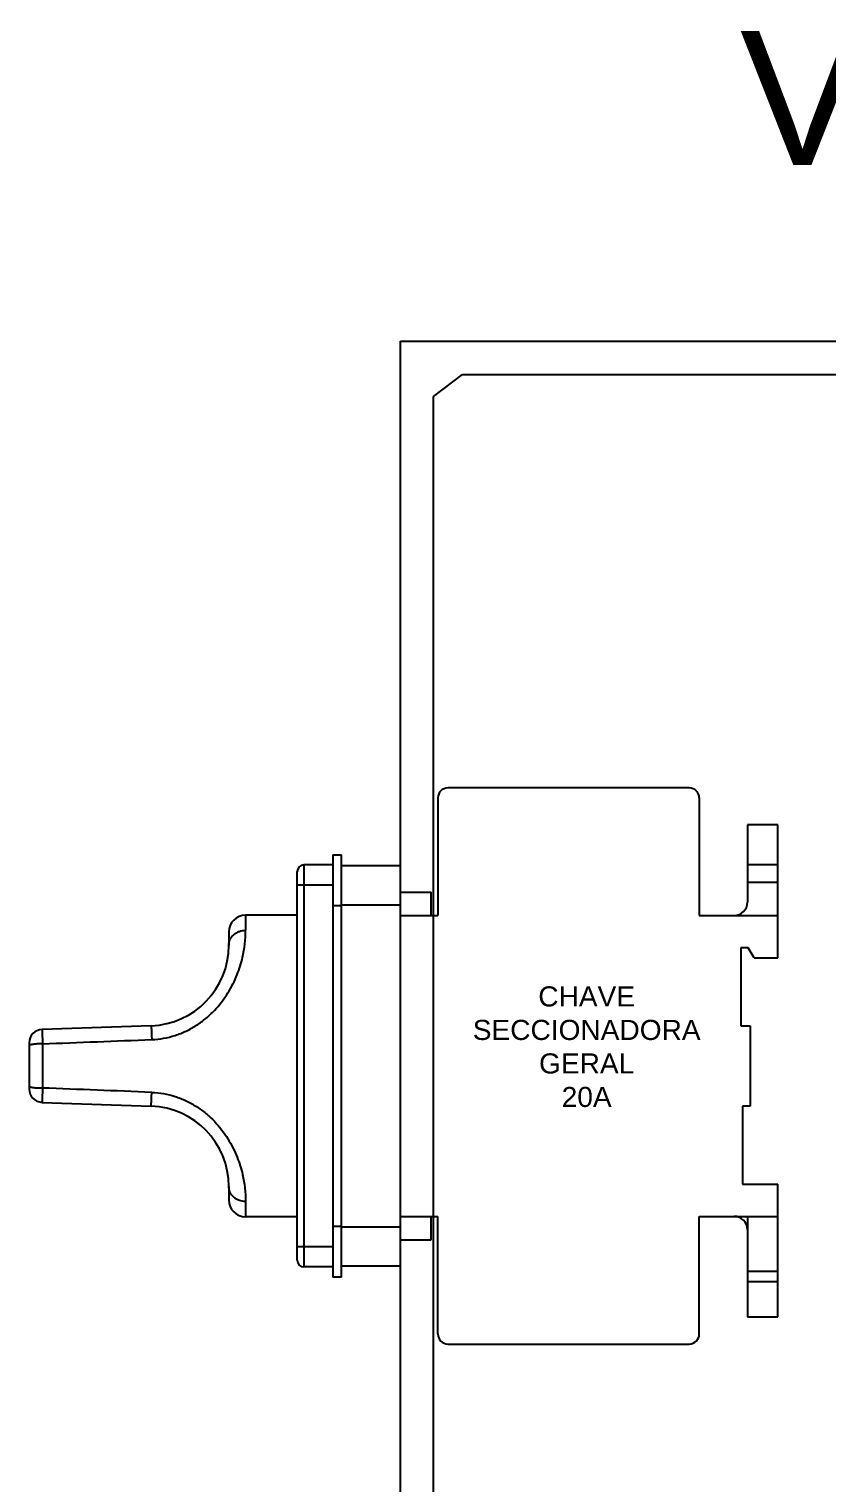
# Model space of a CAD drawing. Header units: millimetres. Extents: x -72 to 2978, y -1067 to 2817.
# Drawn here: x 928.7 to 1047.7, y 1362.7 to 1579.7 of the extents above; entities that cross this region are included whole.
import ezdxf

# ---------------------------------------------------------------- set-up
doc = ezdxf.new("R2010")
doc.units = ezdxf.units.MM
doc.styles.get("Standard").update_dxf_attribs({"font": 'arial.ttf'})

msp = doc.modelspace()

# ---------------------------------------------------------------- linework, layer by layer
for p, q in [((984.07, 1533.12), (1293.06, 1533.12)), ((984.07, 1233.12), (984.07, 1533.12))]:
    msp.add_line(p, q)
at = {"color": 30, "true_color": 0xf8991e}
for p, q in [((989.01, 1524.84), (993.33, 1528.12)), ((993.33, 1528.12), (1285.54, 1528.12)), ((989.01, 1239.25), (989.01, 1524.84))]:
    msp.add_line(p, q, dxfattribs=at)
at = {"color": 7}
for p, q in [((989.67, 1464.94), (989.67, 1447.39)), ((1027.17, 1466.44), (991.17, 1466.44)), ((1028.67, 1464.94), (1028.67, 1447.39)), ((1035.87, 1460.94), (1035.87, 1449.39)), ((1040.37, 1460.94), (1035.87, 1460.94)), ((1040.37, 1441.09), (1040.37, 1460.94)), ((973.97, 1456.44), (973.97, 1393.44)), ((973.97, 1456.44), (975.27, 1456.44)), ((975.27, 1393.44), (975.27, 1456.44)), ((968.67, 1395.94), (968.67, 1453.94)), ((969.67, 1454.94), (969.67, 1394.94)), ((973.97, 1454.94), (969.67, 1454.94)), ((975.27, 1454.84), (984.07, 1454.84)), ((984.07, 1395.04), (984.07, 1454.84)), ((1040.37, 1454.94), (1035.87, 1454.94)), ((973.97, 1451.94), (968.67, 1451.94)), ((1035.87, 1452.39), (1040.37, 1452.39)), ((984.07, 1450.89), (988.67, 1450.89)), ((988.67, 1447.39), (988.67, 1450.89)), ((968.67, 1447.44), (960.97, 1447.44)), ((960.97, 1447.44), (960.97, 1445.19)), ((975.27, 1448.84), (973.97, 1448.84)), ((984.07, 1448.94), (975.27, 1448.94)), ((984.07, 1447.39), (989.67, 1447.39)), ((1028.67, 1447.39), (1040.37, 1447.39)), ((958.47, 1444.94), (958.47, 1442.94)), ((1034.87, 1442.59), (1034.87, 1430.94)), ((1035.97, 1442.59), (1034.87, 1442.59)), ((1036.84, 1441.09), (1035.97, 1442.59)), ((1036.84, 1441.09), (1040.37, 1441.09)), ((946.89, 1430.94), (930.6, 1430.38)), ((1034.87, 1430.94), (1036.27, 1430.94)), ((1036.27, 1430.94), (1036.27, 1418.94)), ((928.67, 1428.38), (928.67, 1421.51)), ((930.67, 1428.24), (930.67, 1421.65)), ((930.6, 1419.51), (946.89, 1418.94)), ((1035.12, 1418.94), (1035.12, 1407.29)), ((1036.27, 1418.94), (1035.12, 1418.94)), ((958.47, 1406.95), (958.47, 1404.94)), ((1035.12, 1407.29), (1040.37, 1407.29)), ((1040.37, 1387.49), (1040.37, 1407.29)), ((960.97, 1404.7), (960.97, 1402.44)), ((968.67, 1402.44), (960.97, 1402.44)), ((984.07, 1402.49), (989.67, 1402.49)), ((988.67, 1398.99), (988.67, 1402.49)), ((989.67, 1384.94), (989.67, 1402.49)), ((1028.67, 1384.94), (1028.67, 1402.49)), ((1028.67, 1402.49), (1040.37, 1402.49)), ((1035.87, 1402.49), (1035.87, 1387.49)), ((973.97, 1401.04), (975.27, 1401.04)), ((975.27, 1400.94), (984.07, 1400.94)), ((973.97, 1397.94), (968.67, 1397.94)), ((984.07, 1398.99), (988.67, 1398.99)), ((973.97, 1394.94), (969.67, 1394.94)), ((975.27, 1393.44), (973.97, 1393.44)), ((984.07, 1395.04), (975.27, 1395.04)), ((1035.87, 1394.29), (1040.37, 1394.29)), ((1035.87, 1392.79), (1040.37, 1392.79)), ((1035.87, 1387.49), (1040.37, 1387.49)), ((991.17, 1383.44), (1027.17, 1383.44))]:
    msp.add_line(p, q, dxfattribs=at)
for centre, radius, start, end in [((991.17, 1464.94), 1.5, 90, 180), ((1027.17, 1464.94), 1.5, 0, 90), ((969.67, 1453.94), 1, 90, 180), ((960.97, 1444.94), 2.5, 90, 180), ((1033.87, 1449.39), 2, 270, 0), ((946.47, 1442.94), 12, 272, 0), ((930.67, 1428.38), 2, 92, 180.0003), ((930.67, 1421.51), 2, 180, 268), ((946.47, 1406.95), 12, 0, 88), ((960.97, 1404.94), 2.5, 180, 270), ((1033.87, 1400.49), 2, 0, 90), ((969.67, 1395.94), 1, 180, 270), ((991.17, 1384.94), 1.5, 180, 270), ((1027.17, 1384.94), 1.5, 270, 0)]:
    msp.add_arc(centre, radius, start, end, dxfattribs=at)
for points, knots in [([(946.98, 1428.88), (947.57, 1428.91), (948.75, 1429.03), (950.47, 1429.47), (952.12, 1430.12), (953.66, 1430.98), (955.07, 1432.01), (956.73, 1433.55), (958.39, 1435.71), (959.75, 1438.43), (960.72, 1441.57), (960.97, 1443.83), (960.97, 1445.19)], [0, 0, 0, 0, 0.0749, 0.14973, 0.224397, 0.298731, 0.372461, 0.445192, 0.58532, 0.714569, 0.828568, 1, 1, 1, 1]), ([(958.47, 1442.94), (958.47, 1443.07), (958.5, 1443.36), (958.63, 1443.78), (958.87, 1444.18), (959.19, 1444.54), (959.59, 1444.83), (960.18, 1445.11), (960.66, 1445.19), (960.97, 1445.19)], [0, 0, 0, 0, 0.110612, 0.228547, 0.353494, 0.483531, 0.616444, 0.749196, 1, 1, 1, 1]), ([(930.6, 1430.37), (930.6, 1430.37), (930.6, 1430.37), (930.6, 1430.37), (930.6, 1430.37), (930.6, 1430.36), (930.6, 1430.35), (930.6, 1430.33), (930.6, 1430.31), (930.61, 1430.29), (930.61, 1430.25), (930.61, 1430.2), (930.61, 1430.13), (930.62, 1430.02), (930.62, 1429.9), (930.62, 1429.76), (930.63, 1429.61), (930.64, 1429.38), (930.65, 1429.07), (930.66, 1428.67), (930.67, 1428.39), (930.67, 1428.24)], [0, 0, 0, 0, 0.000301, 0.001171, 0.002619, 0.004644, 0.010421, 0.01849, 0.028835, 0.041443, 0.056297, 0.073367, 0.113986, 0.162959, 0.21994, 0.284465, 0.355986, 0.43395, 0.606759, 0.797629, 1, 1, 1, 1]), ([(946.89, 1430.94), (946.89, 1430.94), (946.89, 1430.94), (946.89, 1430.94), (946.89, 1430.92), (946.89, 1430.91), (946.89, 1430.89), (946.9, 1430.87), (946.9, 1430.84), (946.9, 1430.79), (946.9, 1430.72), (946.91, 1430.63), (946.91, 1430.51), (946.92, 1430.37), (946.93, 1430.22), (946.93, 1429.99), (946.95, 1429.68), (946.96, 1429.29), (946.97, 1429.02), (946.98, 1428.88)], [0, 0, 0, 0, 0.000988, 0.003877, 0.008753, 0.015684, 0.024735, 0.035973, 0.04946, 0.065261, 0.10393, 0.151824, 0.208655, 0.274132, 0.347824, 0.428724, 0.607557, 0.801295, 1, 1, 1, 1]), ([(930.67, 1428.24), (930.54, 1428.24), (930.28, 1428.24), (929.91, 1428.22), (929.57, 1428.2), (929.31, 1428.17), (929.13, 1428.14), (929.01, 1428.11), (928.91, 1428.09), (928.83, 1428.06), (928.76, 1428.04), (928.7, 1428.01), (928.67, 1427.97), (928.67, 1427.95)], [0, 0, 0, 0, 0.189464, 0.372135, 0.540591, 0.688875, 0.753785, 0.81171, 0.862188, 0.904906, 0.939653, 0.96651, 1, 1, 1, 1]), ([(928.67, 1421.94), (928.67, 1421.92), (928.7, 1421.88), (928.76, 1421.85), (928.83, 1421.82), (928.91, 1421.8), (929.01, 1421.77), (929.13, 1421.75), (929.31, 1421.72), (929.57, 1421.69), (929.91, 1421.67), (930.28, 1421.65), (930.54, 1421.65), (930.67, 1421.65)], [0, 0, 0, 0, 0.033478, 0.06032, 0.095041, 0.137721, 0.188164, 0.246072, 0.310955, 0.459222, 0.627742, 0.810508, 1, 1, 1, 1]), ([(930.67, 1421.65), (930.67, 1421.5), (930.66, 1421.22), (930.65, 1420.82), (930.64, 1420.51), (930.63, 1420.28), (930.62, 1420.12), (930.62, 1419.99), (930.62, 1419.87), (930.61, 1419.76), (930.61, 1419.69), (930.61, 1419.63), (930.61, 1419.6), (930.6, 1419.58), (930.6, 1419.55), (930.6, 1419.54), (930.6, 1419.53), (930.6, 1419.52), (930.6, 1419.52), (930.6, 1419.51), (930.6, 1419.51), (930.6, 1419.51)], [0, 0, 0, 0, 0.202366, 0.393232, 0.566038, 0.644, 0.71552, 0.780045, 0.837026, 0.886, 0.92662, 0.943691, 0.958547, 0.971156, 0.981503, 0.989573, 0.995352, 0.997378, 0.998827, 0.999698, 1, 1, 1, 1]), ([(946.89, 1418.94), (946.89, 1418.94), (946.89, 1418.95), (946.89, 1418.95), (946.89, 1418.96), (946.89, 1418.98), (946.89, 1419), (946.9, 1419.02), (946.9, 1419.05), (946.9, 1419.09), (946.9, 1419.16), (946.91, 1419.26), (946.91, 1419.38), (946.92, 1419.51), (946.93, 1419.67), (946.93, 1419.89), (946.95, 1420.21), (946.96, 1420.6), (946.97, 1420.87), (946.98, 1421)], [0, 0, 0, 0, 0.000988, 0.003877, 0.008753, 0.015684, 0.024735, 0.035973, 0.04946, 0.065261, 0.10393, 0.151824, 0.208655, 0.274132, 0.347824, 0.428724, 0.607557, 0.801295, 1, 1, 1, 1]), ([(946.98, 1421), (947.57, 1420.98), (948.75, 1420.85), (950.47, 1420.42), (952.12, 1419.77), (953.66, 1418.91), (955.07, 1417.88), (956.73, 1416.34), (958.39, 1414.18), (959.75, 1411.46), (960.72, 1408.32), (960.97, 1406.06), (960.97, 1404.7)], [0, 0, 0, 0, 0.0749, 0.14973, 0.224397, 0.29873, 0.372461, 0.445191, 0.58532, 0.714569, 0.828568, 1, 1, 1, 1]), ([(960.97, 1404.7), (960.66, 1404.7), (960.18, 1404.78), (959.59, 1405.06), (959.19, 1405.35), (958.87, 1405.71), (958.63, 1406.11), (958.5, 1406.53), (958.47, 1406.81), (958.47, 1406.95)], [0, 0, 0, 0, 0.250804, 0.383556, 0.516469, 0.646506, 0.771453, 0.889388, 1, 1, 1, 1])]:
    msp.add_open_spline(points, degree=3, knots=knots, dxfattribs=at)
for points in [[(930.67, 1428.24), (936.11, 1428.46), (941.54, 1428.67), (946.98, 1428.88)], [(946.98, 1421), (941.54, 1421.22), (936.11, 1421.43), (930.67, 1421.65)]]:
    msp.add_open_spline(points, degree=3, dxfattribs=at)

# ---------------------------------------------------------------- texts
at = {"color": 6, "attachment_point": 1}
for s, width, insert, char_height in [('{\\C256;VISTA INTERNA}', 227.5814, (1034.74, 1579.39), 20), ('\\pxqc;{\\C256;CHAVE SECCIONADORA GERAL\\P20A}', 29.3612, (997.19, 1436.82), 3)]:
    msp.add_mtext_dynamic_manual_height_columns(s, width=width, gutter_width=12.5, heights=[0], dxfattribs=dict(at, insert=insert, char_height=char_height))

doc.saveas('drawing.dxf')
